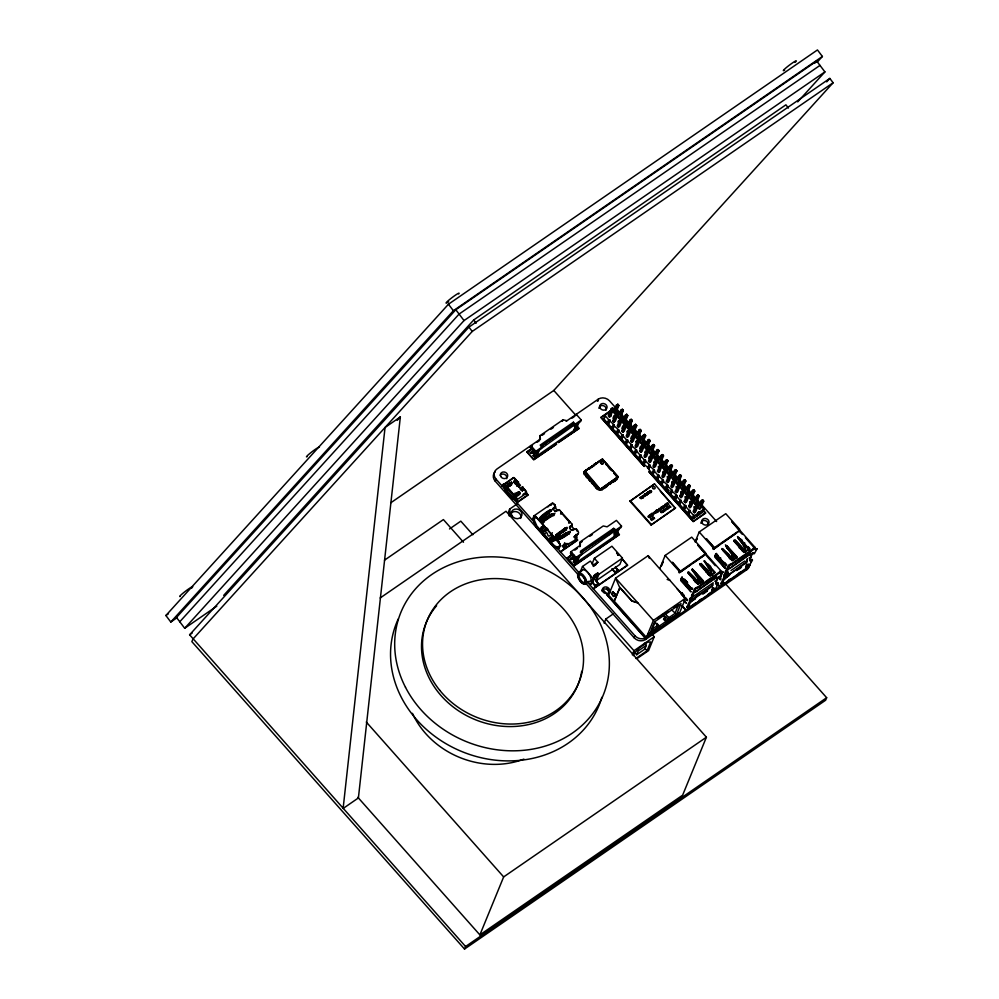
<?xml version="1.0" encoding="UTF-8"?>
<svg xmlns="http://www.w3.org/2000/svg" width="999" height="999" viewBox="0 0 999 999"><rect width="100%" height="100%" fill="white"/><g stroke="black" fill="none" stroke-linecap="round" stroke-linejoin="round"><path stroke-width="1.5" d="M612.275 594.305L613.149 592.182L614.909 594.03L613.024 592.232L612.325 594.43L613.636 596.465L611.85 594.318L612.974 591.92L611.863 594.28M681.156 592.519L681.093 593.431A1.923 1.623 14.9 0 0 681.568 594.655L687.487 600.611L676.997 588.636M681.967 592.644L681.992 593.98L684.015 596.153M686.613 581.318C685.689 583.891 693.943 590.996 692.544 588.161M719.854 557.729L719.792 558.641A1.923 1.623 14.9 0 0 720.267 559.865L726.186 565.821L715.721 553.821L714.722 556.992L725.099 568.456L719.642 561.388A1.923 1.698 30.7 0 1 719.205 560.077L719.13 558.466L717.482 557.417A1.311 0.649 21.3 0 1 717.894 556.393M720.666 557.854L720.779 559.315L726.797 565.397M516.071 497.677L516.158 499.35A1.848 0.799 55.4 0 1 515.609 499.338L514.473 498.988A1.848 0.799 55.4 0 1 513.686 498.489L505.457 489.21A1.848 0.799 55.4 0 1 504.845 488.136L504.22 486.513A1.848 0.799 55.4 0 1 504.058 485.614L504.845 485.027L504.67 485.826L514.922 497.39L516.071 497.677L504.994 485.189M555.182 508.479L555.856 506.843L554.433 507.817L555.169 505.107L554.383 504.208A2.735 1.186 55.4 0 0 552.097 503.496L549.475 505.706M558.716 540.909L558.928 542.22M571.865 523.938L571.478 526.248L571.865 523.938L570.204 522.052L568.743 522.252L569.318 521.053L562.287 513.136L560.839 513.336L561.413 512.137L559.74 510.252L557.842 509.965L555.531 511.513L557.367 510.202L554.695 507.192L553.196 509.178M583.841 472.689L584.964 471.653L584.278 471.403L583.841 472.689L599.687 490.247L617.607 477.897L618.044 476.623L602.497 459.103L584.253 471.678L600.099 489.248L618.019 476.885L602.385 459.115L601.785 460.064M605.357 414.86L605.282 415.871L608.691 419.717L609.827 419.892L608.528 423.039L607.392 422.864L603.983 419.018L604.07 418.007L605.357 414.86L609.29 412.15L610.426 412.325L610.514 411.313L609.652 413.411M609.827 419.892L609.74 420.904L614.285 424.925L612.999 428.084L611.863 427.909L608.453 424.063L608.528 423.039M614.285 424.925L614.21 425.936L618.756 429.957L617.457 433.116L612.911 429.095L612.999 428.084M614.11 418.444L614.972 416.346L613.836 416.171L613.761 417.182L614.897 417.357M618.756 429.957L618.668 430.981L622.09 434.815L623.214 434.99L621.927 438.149L617.382 434.128L617.457 433.116M617.607 477.897L618.044 476.623L599.388 490.209M623.214 434.99L623.139 436.014L626.548 439.86L627.684 440.035L626.398 443.181L625.262 443.007L621.853 439.16L621.927 438.149M622.764 426.236L622.689 427.247L623.826 427.422L623.9 426.411L622.764 426.236L621.902 428.334M627.684 440.035L627.609 441.046L632.155 445.067L630.856 448.214L629.72 448.039L626.311 444.193L626.398 443.181M631.705 436.301L631.618 437.325L632.754 437.5L632.829 436.476L631.705 436.301L630.844 438.411M632.155 445.067L632.067 446.078L636.613 450.099L635.327 453.246L634.19 453.071L630.781 449.225L630.856 448.214M636.613 450.099L636.538 451.111L639.947 454.957L641.083 455.132L639.785 458.279L638.648 458.104L635.239 454.258L635.327 453.246M641.083 455.132L640.996 456.143L644.405 459.99L645.541 460.164L644.255 463.311L643.119 463.136L639.71 459.29L639.785 458.279M640.634 446.378L640.546 447.39L641.683 447.564L641.77 446.553L640.634 446.378L639.772 448.476M645.541 460.164L645.466 461.176L650.012 465.197L648.713 468.356L644.168 464.335L644.255 463.311M649.562 456.443L649.475 457.455L650.611 457.629L650.699 456.618L649.562 456.443L648.701 458.541M650.012 465.197L649.924 466.208L654.482 470.229L653.184 473.389L652.047 473.214L648.638 469.368L648.713 468.356M654.482 470.229L654.395 471.241L657.804 475.087L658.94 475.262L657.654 478.421L656.518 478.246L653.109 474.4L653.184 473.389M658.94 475.262L658.865 476.286L663.411 480.307L662.112 483.454L657.567 479.433L657.654 478.421M663.411 480.307L663.324 481.318L667.869 485.339L666.583 488.486L665.446 488.311L662.037 484.465L662.112 483.454M667.869 485.339L667.794 486.351L672.339 490.372L671.041 493.518L669.904 493.344L666.495 489.498L666.583 488.486M672.339 490.372L672.252 491.383L676.798 495.404L675.511 498.551L670.966 494.53L671.041 493.518M670.017 470.142L672.489 474.038L673.626 474.213M676.798 495.404L676.723 496.416L680.132 500.262L681.268 500.437L679.969 503.583L675.424 499.562L675.511 498.551M681.268 500.437L681.181 501.448L684.602 505.294L685.739 505.469L684.44 508.616L683.304 508.441L679.894 504.607L679.969 503.583M678.945 480.207L681.418 484.115L682.554 484.29M685.739 505.469L685.651 506.481L689.06 510.327L690.197 510.501L688.91 513.661L684.365 509.64L684.44 508.616M701.273 505.382L703.746 509.278L699.812 511.988L698.676 511.813L697.302 515.984L693.368 518.693L688.823 514.672L688.91 513.661M688.823 514.672L690.197 510.501M697.302 515.984L698.676 511.813M697.389 514.972L698.526 515.147L702.459 512.437L702.534 511.413M516.97 499.388L516.995 499.175A1.498 0.649 55.4 0 0 516.308 497.39L505.057 484.715A1.498 0.649 55.4 0 0 503.808 484.315C501.111 484.028 505.282 486.113 503.808 484.315L503.521 485.002A2.647 1.149 55.4 0 0 503.746 486.363L504.358 487.974A2.647 1.149 55.4 0 0 505.257 489.547L505.007 490.809L512.2 498.913L513.274 498.913L505.319 490.784L505.307 489.56M688.673 605.869A1.361 1.186 22.3 0 1 688.336 607.28L686.9 607.305L688.661 603.021C689.735 601.935 694.767 590.559 691.545 595.978L692.994 595.941A1.361 1.186 22.3 0 0 693.119 594.255L692.806 594.043M692.132 595.416L690.234 601.298A1.361 1.186 22.3 0 1 690.097 602.996L687.424 607.904M719.967 571.99L720.229 572.502A1.361 1.186 22.3 0 0 722.115 572.802L723.026 572.165L722.502 571.578L721.003 572.215L720.704 570.629L719.542 572.165L720.217 571.241M695.117 541.957L699.213 531.98L725.774 513.686L739.66 529.333L739.547 530.869L740.097 530.544L754.857 547.19C753.109 546.503 752.734 550.924 754.67 548.738L754.133 548.151L731.63 563.661C729.258 563.936 728.296 566.533 727.359 568.231C723.9 571.428 725.087 577.01 722.714 579.557L720.953 583.841L722.389 583.816A1.361 1.186 22.3 0 0 722.789 582.554M721.478 584.44L724.15 579.532A1.361 1.186 22.3 0 0 724.287 577.834L726.723 570.654M740.534 538.711L740.796 539.285M754.02 548.401L754.27 549.038A1.361 1.186 22.3 0 0 756.168 549.338L757.08 548.713L754.982 548.713L754.894 547.265M400.349 416.933L358.404 797.939L343.119 808.478L385.052 427.472L400.349 416.933L397.215 420.379M687.774 606.068L686.9 607.305M721.228 582.966L721.99 582.892M754.208 547.727L753.683 548.763L754.27 547.777L745.391 537.749M516.196 499.001L515.909 500.174L516.458 498.601L516.72 500.299M516.945 499.562L516.795 500.249M722.052 582.904L720.953 583.841M656.493 624.188L656.855 623.314L658.965 625.686L658.566 628.009L656.63 629.345L657.692 625.386L651.41 629.72L651.011 632.042L655.456 621.203L681.006 603.596L676.56 614.435L671.827 610.014M656.63 629.345L657.692 625.386M670.804 618.718L669.892 620.928L670.804 618.718L678.995 613.074L670.267 618.768L667.295 622.627L658.204 628.895L658.965 625.686L657.017 627.035M712.811 585.077L692.332 599.188L690.696 598.264L689.747 600.586L691.895 600.249L712.374 586.138L713.199 582.767L691.945 597.402M716.096 577.047L695.192 592.22L715.671 578.109L716.495 574.737L713.998 576.46M728.496 572.215L724.75 574.8L723.8 577.122L725.948 576.785L746.428 562.674L747.077 559.065M750.149 553.583L750.549 551.273L749.712 554.645L729.245 568.756L750.149 553.583L749.712 554.645M613.636 596.465C617.869 595.404 609.665 589.048 614.897 593.906M609.465 417.12L610.789 416.208L613.274 408.554L609.465 417.12L608.329 415.834L611.251 408.716L612.562 407.804L611.4 410.651M618.418 405.007L614.622 413.574L613.473 412.287L616.395 405.157L617.857 404.358L618.856 405.544L615.933 412.662L614.622 413.574M617.082 414.036L615.709 413.748L616.858 415.035L618.169 414.123L617.082 414.036L613.935 422.152L612.799 420.866L615.709 413.748L617.032 412.837L618.169 414.123L615.259 421.241L613.935 422.152M622.889 410.04L619.08 418.606L617.944 417.32L620.866 410.189L622.315 409.403L623.326 410.577L620.404 417.694L619.08 418.606M621.54 419.068L618.406 427.185L617.257 425.899L620.179 418.781L621.628 417.982L620.179 418.781L621.316 420.067L622.639 419.155L620.978 418.431M627.347 415.072L623.551 423.638L622.402 422.352L625.324 415.234L626.648 414.323L627.784 415.609L624.875 422.727L623.551 423.638M626.011 424.113L622.864 432.217L621.728 430.931L624.65 423.813L625.961 422.902L624.65 423.813L625.786 425.099L627.11 424.188L625.449 423.464M631.818 420.104L628.021 428.671L626.873 427.385L629.795 420.267L631.106 419.355L632.255 420.641L629.333 427.759L628.021 428.671M630.481 429.145L627.335 437.25L626.186 435.964L629.108 428.846L630.569 428.047L629.108 428.846L630.257 430.132L631.568 429.22L629.907 428.496M636.288 425.137L632.479 433.703L631.343 432.417L634.265 425.299L635.576 424.388L636.725 425.674L633.803 432.804L632.479 433.703M634.939 434.178L631.793 442.295L630.656 440.996L633.578 433.878L634.889 432.967L633.578 433.878L634.715 435.164L636.038 434.265L634.377 433.529M640.746 430.169L636.95 438.736L635.801 437.45L638.723 430.332L640.047 429.42L641.183 430.706L638.261 437.837L636.95 438.736M639.41 439.21L636.263 447.327L635.114 446.041L638.036 438.911L639.497 438.111L638.036 438.911L639.185 440.197L640.496 439.298L638.836 438.573M645.217 435.214L641.408 443.781L640.272 442.482L643.194 435.364L644.505 434.453L645.654 435.751L642.732 442.869L641.408 443.781M643.868 444.243L640.721 452.36L639.585 451.073L642.507 443.943L643.955 443.144L642.507 443.943L643.643 445.242L644.967 444.33L643.306 443.606M649.675 440.247L645.878 448.813L644.73 447.515L647.652 440.397L648.975 439.485L650.112 440.784L647.19 447.902L645.878 448.813M648.339 449.275L645.192 457.392L644.055 456.106L646.965 448.988L648.426 448.189L646.965 448.988L648.114 450.274L649.425 449.363L647.764 448.638M654.145 445.279L650.337 453.846L649.2 452.559L652.122 445.429L653.433 444.53L654.582 445.816L651.66 452.934L650.337 453.846M652.797 454.308L649.662 462.425L648.513 461.138L651.435 454.021L652.884 453.221L651.435 454.021L652.572 455.307L653.895 454.395L652.235 453.671M658.603 450.312L654.807 458.878L653.671 457.592L656.58 450.462L657.904 449.562L659.04 450.849L656.131 457.967L654.807 458.878M657.267 459.34L654.12 467.457L652.984 466.171L655.906 459.053L657.217 458.141L655.906 459.053L657.042 460.339L658.366 459.428L656.705 458.703M663.074 455.344L659.278 463.911L658.129 462.624L661.051 455.507L662.362 454.595L663.511 455.881L660.589 462.999L659.278 463.911M658.591 472.49L659.902 471.59L662.387 463.923L658.591 472.49L657.442 471.203L660.364 464.085L661.688 463.174L660.514 466.021M667.544 460.377L663.736 468.943L662.599 467.657L665.521 460.539L666.97 459.74L667.981 460.914L665.059 468.032L663.736 468.943M666.196 469.418L664.834 469.118L665.971 470.404L667.295 469.493L666.196 469.418L663.049 477.522L661.912 476.236L664.834 469.118L666.283 468.319L667.295 469.493L664.372 476.623L663.049 477.522M672.002 465.409L668.206 473.976L667.057 472.689L669.979 465.571L671.44 464.772L672.439 465.946L669.517 473.076L668.206 473.976M670.666 474.45L667.519 482.567L666.37 481.268L669.293 474.15L670.754 473.351L669.293 474.15L670.441 475.437L671.753 474.537L670.092 473.801M676.473 470.442L672.664 479.008L671.528 477.722L674.45 470.604L675.761 469.692L676.91 470.979L673.988 478.109L672.664 479.008M675.124 479.483L671.977 487.599L670.841 486.301L673.763 479.183L675.074 478.284L673.763 479.183L674.899 480.469L676.223 479.57L674.562 478.846M680.931 475.487L677.135 484.04L675.986 482.754L678.908 475.636L680.232 474.725L681.368 476.024L678.446 483.141L677.135 484.04M679.595 484.515L676.448 492.632L675.312 491.346L678.221 484.215L679.545 483.316L678.221 484.215L679.37 485.514L680.681 484.602L679.02 483.878M685.401 480.519L681.593 489.085L680.456 487.787L683.378 480.669L684.69 479.757L685.838 481.056L682.916 488.174L681.593 489.085M684.065 489.547L680.918 497.664L679.77 496.378L682.692 489.248L684.015 488.349L682.692 489.248L683.84 490.546L685.152 489.635L683.491 488.911M689.859 485.551L686.063 494.118L684.927 492.832L687.836 485.701L689.16 484.802L690.297 486.088L687.387 493.206L686.063 494.118M688.523 494.58L685.376 502.697L684.24 501.411L687.162 494.293L688.473 493.381L687.162 494.293L688.299 495.579L689.622 494.667L687.961 493.943M694.33 490.584L690.534 499.15L689.385 497.864L692.307 490.734L693.631 489.835L694.767 491.121L691.845 498.239L690.534 499.15M692.994 499.612L689.847 507.729L688.698 506.443L691.62 499.325L692.944 498.414L691.62 499.325L692.769 500.611L694.08 499.7L692.419 498.976M698.801 495.616L694.992 504.183L693.855 502.897L696.778 495.779L698.089 494.867L699.238 496.153L696.315 503.271L694.992 504.183M697.452 504.645L694.305 512.762L693.169 511.476L696.091 504.358L697.539 503.558L696.091 504.358L697.227 505.644L698.551 504.732L696.89 504.008M703.259 500.649L699.462 509.215L698.313 507.929L701.236 500.811L702.559 499.9L703.696 501.186L700.774 508.304L699.462 509.215M519.355 487L518.231 485.002L517.245 485.352L518.831 487.137L519.505 486.438M534.253 450.686L533.816 451.76L534.865 452.947L532.917 452.759L533.978 452.347M551.023 511.026L549.949 510.264L540.372 517.507A1.361 1.186 22.3 0 0 539.984 517.994M574.5 556.83L573.201 558.99L574.962 557.779M574.063 557.892L575.112 559.09L574.263 560.177L574.999 559.89M733.753 540.884L734.702 540.684L741.47 547.939A1.911 0.837 52.6 0 0 742.981 549.687L744.018 550.049A1.311 0.812 -11.6 0 0 745.679 548.926L745.042 548.276A1.911 0.799 58.1 0 1 743.805 546.678M592.657 581.992C600.948 593.631 590.272 580.831 592.657 581.992L590.459 584.677L587.824 581.705M717.07 578.608L716.445 576.985M577.534 573.975L495.242 481.193L496.066 479.183A8.204 7.105 22.3 0 1 496.878 469.043L540.509 438.973M507.967 484.303C505.981 487.125 509.14 480.694 507.817 484.677M508.129 486.7C510.876 486.813 514.073 479.932 508.578 483.891M509.952 486.001L509.802 485.277M513.336 477.747A1.498 0.649 55.4 0 1 514.585 478.146L516.346 480.119A1.748 0.762 55.4 0 1 517.02 481.281L516.333 482.854L515.596 482.267A1.748 0.762 55.4 0 0 514.922 481.106L513.811 481.506L515.934 483.903L517.969 482.505L520.479 485.339M514.772 481.481C518.244 479.108 515.771 484.577 514.073 481.331M530.144 447.065L530.756 445.542L535.864 451.298L535.239 452.809L530.144 447.065L532.467 445.454M515.921 483.878L518.568 482.017L517.819 482.804L516.296 481.68L516.908 481.256L518.431 482.38M531.48 446.99L529.532 451.723L531.031 453.409L532.854 451.785M517.245 485.352C517.944 483.041 521.041 486.501 518.831 487.137M531.031 453.409L532.842 449.001M515.159 494.63L516.52 492.857L515.159 494.63L516.396 496.016C519.08 496.141 522.19 489.16 516.833 493.194M532.042 452.709L534.053 451.286M517.245 503.858L509.64 509.103L508.616 511.613L509.215 515.984M566.845 420.679L562.999 419.817L540.072 435.614L539.472 440.634L537.137 442.245M516.396 496.016L517.457 495.005M578.833 422.764L576.398 428.696L534.64 457.48L533.141 455.794L534.952 451.373M523.226 489.485L522.04 487.562L522.752 486.675L520.129 488.623C520.354 491.171 523.626 490.172 522.252 491.021M517.307 495.379L518.194 495.554L518.069 494.592M534.64 457.48L537.062 451.548M525.674 491.183L524.088 488.848A1.748 0.762 55.4 0 0 523.189 488.249L521.765 489.223A1.748 0.762 55.4 0 1 522.664 489.822L522.614 490.497L524.088 488.848L525.836 490.834A1.498 0.649 55.4 0 1 526.523 492.607L526.236 493.306A2.647 1.149 55.4 0 1 525.399 493.469L525.012 493.394M538.686 450.437L536.463 455.856L539.697 449.737M541.321 448.613L541.945 447.102L540.184 445.117L573.438 422.215L575.187 424.188L574.575 425.699M572.177 424.85L570.879 425.212L573.801 423.726L574.687 424.725L535.239 452.809M542.594 446.653L543.706 443.943L545.017 443.568M523.551 493.706L523.289 494.355A1.848 0.799 55.4 0 1 522.964 494.505M545.429 444.692L546.54 441.983L549.075 440.771M555.569 437.712L556.68 435.002L559.203 433.791M562.375 421.328L562.999 419.817M575.561 415.771L576.173 414.248L581.281 420.005L580.656 421.516L574.163 425.986L574.687 424.725M571.503 426.211L571.94 425.137M572.814 423.726L573.438 422.215M576.198 424.587L573.975 430.007L577.21 423.888M549.2 513.449C547.852 512.375 532.579 528.721 545.267 516.495M551.823 504.133L550.911 505.307M716.595 521.553L609.602 400.936A8.204 7.105 22.3 0 0 598.251 399.188L597.427 401.198A8.204 7.105 22.3 0 1 598.264 400.711M554.907 505.731L555.169 505.107M543.581 535.414C549.712 526.56 545.292 542.657 552.385 532.717M544.88 526.81A2.735 0.674 -41.6 0 1 544.005 527.31L541.57 529.358L543.119 531.031L544.58 529.77A4.096 1.011 -41.6 0 0 546.278 528.858L546.54 528.221A4.92 4.258 22.3 0 0 547.015 528.109M552.584 514.06L553.908 515.546M559.74 510.252L557.592 510.589M561.413 512.137L560.576 513.961M562.287 513.136L561.525 514.11M552.272 537.974A4.096 1.011 -41.6 0 0 553.671 537.187L553.933 536.563A2.735 0.674 -41.6 0 1 552.809 537.237L550.374 539.285L551.91 540.958L553.446 539.647A4.096 1.011 -41.6 0 0 555.082 538.773L555.631 538.399A2.735 2.373 22.3 0 1 555.756 538.099M603.983 419.018L605.282 415.871M555.631 538.399L555.881 537.762M584.04 472.739L593.406 483.017M584.777 470.804L584.627 471.54M608.428 414.248L609.29 412.15M585.801 470.104L586.488 470.604L586.326 469.692L588.174 469.093M584.852 474.662L584.015 474.438L585.239 474.263L584.827 473.514M586.613 470.292L585.639 470.841L585.826 470.042M585.576 474.825L585.739 475.649L585.701 474.513M588.648 468.893L588.361 468.294L589.21 468.331M588.423 469.105L590.671 467.495C590.958 465.709 589.797 470.367 588.361 468.294M607.392 422.864L608.691 419.717M589.185 468.406L590.584 467.395M564.897 527.934L566.645 529.92M586.563 475.749L586.238 476.86M586.45 475.811L587.125 475.924L586.213 476.923M608.453 424.063L609.74 420.904M587.499 477.634L587.075 477.072C586.525 479.233 588.661 475.387 587.05 477.135M568.618 523.001L569.318 521.053M591.883 465.909C592.507 466.783 593.281 464.31 593.581 465.709M592.07 466.758L594.093 465.359M616.545 407.105L617.857 404.358M587.549 478.346L588.311 477.722L588.374 478.621L587.549 478.346L588.399 478.558M592.569 466.408L593.206 465.746M570.204 522.052L569.43 523.026M593.906 464.51L594.592 465.01L597.127 463.274M612.974 418.269L613.836 416.171M595.017 464.572L594.442 464.098L595.741 463.998M589.098 478.783L589.248 479.607L589.198 478.721M566.658 543.881L562.849 546.503L561.925 545.816M588.836 479.058L588.873 479.832M595.928 463.111L596.665 463.199M589.76 478.896L588.848 479.895M568.406 531.905L569.442 533.99L568.281 532.679L558.941 539.235L556.318 536.413A1.361 1.186 22.3 0 1 556.443 534.715C557.704 532.842 574.825 521.153 563.049 531.768M590.409 480.269L590.197 479.395L589.697 480.107M596.44 462.762L598.151 462.574M589.722 480.881L589.722 480.044L589.747 480.819M597.677 462.5L597.989 461.65M571.103 526.61L571.366 525.973L574.038 528.983L571.478 529.795M564.722 542.682L562.999 546.903L563.873 547.889L567.857 543.456L567.457 544.467L566.583 543.481M611.863 427.909L613.149 424.75M590.197 481.318C592.569 480.469 589.41 481.918 591.008 481.593M599.2 461.463L599.8 461.213M563.873 547.889L565.609 543.556L564.385 544.855A2.735 1.186 55.4 0 1 563.161 545.017M612.911 429.095L614.21 425.936M591.733 481.755L591.883 482.579L591.833 481.693M599.837 461.063L599.512 460.601C602.497 460.739 598.076 460.989 598.788 461.9M620.429 413.561L622.315 409.403M592.357 483.853L592.357 483.017L592.382 483.791M593.044 483.241L592.732 482.442M602.085 460.114L602.497 459.103L584.253 471.678M593.93 484.24C591.733 484.69 594.792 483.628 593.718 483.354M620.329 420.716L621.503 417.869L622.639 419.155L619.717 426.273L618.406 427.185M594.368 484.74L595.042 484.84L594.118 485.839L593.706 485.277L594.904 485.164L594.08 485.064M576.186 529.72L576.435 529.083L574.55 528.796C572.514 533.379 566.158 526.311 571.74 525.624M616.321 432.942L617.619 429.782M595.242 485.726L595.916 485.839L594.967 486.051M595.679 486.226L594.58 486.276L595.029 486.763M596.253 486.401C596.628 490.871 593.568 482.08 599.512 490.184L617.27 477.872M617.382 434.128L618.668 430.981M595.879 487.824L595.441 487.325M625.474 417.17L626.648 414.323L627.784 415.609L626.473 416.521L625.324 415.234L626.785 414.435M606.118 464.66L606.78 464.298L605.819 463.848M596.728 488.036L597.127 487.387M614.934 530.869L614.41 532.13L620.903 527.659L621.528 526.136L616.42 520.392L607.105 526.823L603.246 525.961L580.319 541.758L580.332 545.267L571.016 551.685L570.392 553.196L575.486 558.953L614.934 530.869L614.048 529.87L612.749 530.244M567.457 544.467L575.836 539.647C579.857 532.792 572.489 541.358 576.66 535.501L575.786 534.515M597.539 488.136L596.316 488.311L596.778 488.748M606.693 464.835L607.654 465.284L605.681 464.16M597.439 488.199L597.102 487.637M609.015 467.544L607.23 465.259M598.039 489.522L597.202 489.31L598.426 489.123L598.014 488.386M571.728 553.134L569.78 557.867L571.278 559.552L574.175 555.332M623.039 428.509L623.9 426.411M620.791 437.974L622.09 434.815M571.278 559.552L573.089 555.144M599.687 490.247L599.999 488.986L584.802 470.729M600.874 489.585L601.423 488.823L601.835 490.022L601.011 489.273M572.29 558.853L574.3 557.43M609.427 468.106L609.865 468.606M621.853 439.16L623.139 436.014M601.798 488.786L602.434 488.124L602.335 489.672L601.798 488.786L602.522 488.861M580.332 545.267L579.72 546.778L580.319 541.758M610.077 469.118L610.751 469.23M603.508 488.224L603.458 487.425L603.009 488.573L603.883 488.561L603.009 488.573M629.358 423.626L631.106 419.355L632.255 420.641L630.931 421.553L629.795 420.267L631.243 419.468M619.08 528.908L616.645 534.84L574.887 563.611L573.389 561.925L575.199 557.517M604.557 486.825L604.02 487.874L604.333 487.037M610.951 470.104L611.625 470.217M574.225 561.038L575.212 560.314M605.382 487.574L605.444 486.438M575.486 558.953L576.111 557.442L582.192 553.246L580.431 551.261L613.686 528.346L615.446 530.332L614.822 531.843M604.37 488.274L604.907 487.862L604.045 487.812M605.856 486.001L606.493 485.327L606.905 486.525L606.043 486.488L606.93 486.463L606.043 486.488M612.512 471.216L612.087 471.016M574.887 563.611L577.31 557.692M607.567 485.439L607.504 484.627L607.404 486.176M608.603 484.028L608.066 485.089L608.391 484.253M625.262 443.007L626.548 439.86M578.933 556.568L576.71 561.987L579.944 555.881M608.903 483.903L609.627 483.329L609.939 484.428L609.028 483.591M608.091 485.027L608.603 484.677M609.914 483.204L610.551 482.542L610.451 484.09L609.914 483.204L610.626 483.279M613.723 472.764C614.672 474.363 617.02 475.499 615.459 474.987M626.311 444.193L627.609 441.046M611.463 483.391L611.563 481.843M614.472 474.075L615.546 474.263M581.568 554.757L582.192 553.246M612.637 481.943L612.574 481.143L611.937 481.805L612.986 482.342L612.15 482.23M612.949 481.106L613.586 480.444L613.998 481.643L613.086 480.794M613.973 480.407L614.61 479.745L615.009 480.944L614.148 480.894L615.034 480.881L614.148 480.894M613.486 481.993L613.548 480.856M616.046 475.474L616.483 475.974M614.984 479.707L615.621 479.045L616.021 480.244L615.109 479.395M631.967 438.586L632.829 436.476M616.683 479.145L616.633 478.346L615.996 479.008L617.045 479.545L616.208 479.433M629.72 448.039L631.018 444.892M580.431 571.528L582.504 566.483L590.309 561.101L593.818 565.072L593.269 566.433M630.781 449.225L632.067 446.078M638.286 433.691L640.047 429.42L641.183 430.706L639.872 431.618L638.723 430.332L640.184 429.533M634.19 453.071L635.476 449.925M635.239 454.258L636.538 451.111M595.217 579.72L596.341 580.631L619.867 564.423L622.452 558.116L611.9 546.228L594.368 558.316L592.032 563.985L593.793 565.971M638.648 458.104L639.947 454.957M639.71 459.29L640.996 456.143M594.368 558.316L597.877 562.275L596.803 563.399A4.783 2.073 55.4 0 0 595.142 564.635M609.203 534.627L610.314 531.918L611.625 531.555M647.215 443.768L648.975 439.485L650.112 440.784L648.801 441.683L647.652 440.397L649.113 439.597M597.839 573.101C588.598 581.381 597.514 570.017 598.925 574.325L596.341 580.631M590.459 584.677L593.044 578.371L594.867 577.122L593.781 575.886M613.061 529.857L613.686 528.346M592.295 583.416L594.867 577.122M645.366 455.194L648.289 448.076L649.425 449.363L646.515 456.481L645.192 457.392M643.119 463.136L644.405 459.99M597.789 573.226L595.679 580.057L598.426 583.441L595.254 585.851M616.445 530.731L614.223 536.151L617.457 530.032M644.168 464.335L645.466 461.176M629.957 501.236L654.52 483.928L675.386 508.254L651.061 525.012L629.957 501.236L654.52 483.928M647.577 468.169L648.875 465.022M648.638 469.368L649.924 466.208M654.295 465.259L657.217 458.141L658.366 459.428L655.444 466.545L654.12 467.457M617.894 555.294L618.281 554.345M652.047 473.214L653.346 470.054M653.109 474.4L654.395 471.241M611.912 568.906L614.822 572.365L617.994 569.954L615.372 566.933M614.822 572.365L617.994 569.954M656.518 478.246L657.804 475.087M465.571 946.528L189.623 634.802L468.943 327.098L829.832 78.421L833.116 82.755L472.227 331.443L192.907 639.135L191.87 641.658L464.535 949.05L465.571 946.528L826.66 697.714L725.374 583.653M657.567 479.433L658.865 476.286M664.397 472.477L666.283 468.319M660.976 483.279L662.275 480.132M604.133 623.176L605.831 619.018L613.436 613.773M678.621 615.234L685.589 598.214L648.176 555.669L615.571 578.134L608.603 595.142L614.098 601.348L619.942 587.474L631.78 600.836L637.699 602.709L653.396 620.404L646.415 637.424L614.298 601.211L619.942 587.474M662.037 484.465L663.324 481.318M357.854 797.327L479.882 934.889L503.658 876.91L706.405 737.2L506.006 511.263L380.182 597.964M669.442 476.086L670.616 473.239L671.753 474.537L668.831 481.655L667.519 482.567M665.446 488.311L666.733 485.164M651.061 525.012L675.611 507.704M671.715 475.124L672.577 473.026M666.495 489.498L667.794 486.351M673.326 482.554L675.074 478.284L676.223 479.57L673.301 486.688L671.977 487.599M669.904 493.344L671.203 490.197M670.966 494.53L672.252 491.383M678.471 478.996L680.232 474.725L681.368 476.024L680.057 476.923L678.908 475.636L680.369 474.837M674.375 498.376L675.661 495.229M680.644 485.202L681.505 483.091M675.424 499.562L676.723 496.416M682.255 492.619L684.015 488.349L685.152 489.635L682.23 496.753L680.918 497.664M678.845 503.409L680.132 500.262M679.894 504.607L681.181 501.448M687.412 489.073L689.16 484.802L690.297 486.088L688.985 486.988L687.836 485.701L689.298 484.902M683.304 508.441L684.602 505.294M659.902 568.269L665.159 555.444L691.72 537.15L705.606 552.797L705.494 554.333L706.043 554.008L720.816 570.654M662.824 562.2L661.113 566.371L663.024 562.062M684.365 509.64L685.651 506.481M691.283 495.529L693.631 489.835L694.767 491.121L693.443 492.032L692.307 490.734L693.756 489.947M749.6 564.959A8.204 7.105 22.3 0 1 746.852 569.667L645.479 639.522A8.204 7.105 22.3 0 1 634.115 637.762L634.939 635.751L587.062 581.768M691.183 502.684L692.944 498.414L694.08 499.7L691.158 506.818L689.847 507.729M687.774 513.486L689.06 510.327M632.305 654.782L633.965 650.724L654.233 636.75L652.222 634.49M696.34 499.138L698.089 494.867L699.238 496.153L697.914 497.065L696.778 495.779L698.226 494.98M633.403 655.631L634.44 653.109L639.522 647.789L647.639 642.207L650.661 641.932L647.04 650.761L635.814 658.491M704.632 554.108L704.994 553.221L697.614 544.892L705.319 553.958L680.381 571.141L672.315 562.599M692.232 518.518L693.531 515.359L690.122 511.513M633.803 651.485L636.688 654.732L638.236 650.948L646.341 645.354L644.43 643.194M693.368 518.693L694.667 515.534L698.601 512.824M645.479 639.522L646.303 637.499L749.075 566.358A8.204 7.105 22.3 0 0 750.286 563.873M647.315 636.488L648.214 634.29L656.405 628.646L655.506 630.844L647.315 636.488L648.126 634.19L657.292 627.709M651.972 628.359L654.77 621.515M698.526 515.147L699.812 511.988M646.341 645.354L644.792 649.138L636.688 654.732M702.971 510.364L703.833 508.266M702.459 512.437L703.746 509.278M672.477 562.225L679.657 570.679L678.671 572.065L679.283 572.852L706.068 554.033M679.657 570.679L679.894 572.427L690.421 564.81M654.233 636.75L648.551 650.624L637.15 658.478M658.204 628.895L658.566 628.009M669.605 620.404L665.858 617.107L663.91 618.443L663.548 619.33L667.295 622.627M695.729 541.52L696.877 538.736M695.941 541.383L697.077 538.598M665.858 617.107L665.496 617.994L662.399 614.497M682.242 576.923L681.281 580.044L690.259 590.197M678.296 605.307L674.924 613.511L668.643 617.844L665.659 621.703L658.603 626.573L654.595 621.89M706.168 539.273L706.518 538.761L714.435 547.677L739.372 530.494L731.668 521.428L739.048 529.757L738.686 530.644M669.892 620.928L678.084 615.284L678.908 612.974M691.545 595.978L693.306 591.695C694.305 589.959 695.267 587.35 697.577 587.125L720.092 571.615L719.942 572.927M692.132 595.791L690.896 598.776L689.797 598.339M692.07 596.578L694.742 591.658A1.361 1.186 22.3 0 0 694.879 589.972C693.83 587.225 697.614 588.536 698.114 587.712L720.616 572.202M706.318 538.898L713.698 547.215L712.724 548.601L713.336 549.388L739.984 530.519M691.895 600.249L692.332 599.188M713.698 547.215L713.873 548.963M689.073 605.894L689.847 607.867L689.997 606.568L688.885 605.481M708.066 594.355L711.825 591.77L711.8 590.546M718.081 577.534C716.458 577.759 714.322 585.776 717.856 582.904L718.381 583.503L715.709 588.411A1.361 1.186 22.3 0 1 713.823 588.124L711.862 589.685L712.349 592.357L689.847 607.867M716.683 585.764L717.856 582.904M719.779 576.523L722.502 571.578M723.026 572.165L720.354 577.085A1.361 1.186 22.3 0 1 718.468 576.798L715.571 583.841A1.361 1.186 22.3 0 0 717.469 584.128L718.381 583.503M726.148 571.016L726.123 573.114L728.795 568.194A1.361 1.186 22.3 0 0 728.933 566.508C727.884 563.736 731.668 565.097 732.155 564.248L754.67 548.738M725.948 576.785L746.852 561.613M722.776 582.405L723.9 584.403L723.988 582.954L722.752 582.105M752.672 552.759C751.71 553.046 747.689 562.387 751.91 559.44L752.434 560.039L749.762 564.947A1.361 1.186 22.3 0 1 747.864 564.66L745.891 566.283L746.403 568.893L723.9 584.403M746.852 569.667L747.677 567.644M750.736 562.3L751.91 559.44M752.434 560.039L751.523 560.664A1.361 1.186 22.3 0 1 749.625 560.377L752.472 553.284A1.361 1.186 22.3 0 0 754.407 553.621L757.08 548.713M706.405 737.2L682.629 795.179L479.882 934.889M826.66 697.714L825.624 700.224L464.535 949.05M713.736 588.124L711.763 589.959M552.822 509.003L552.934 509.802M745.754 566.608L748.064 564.048L748.775 564.423M715.871 581.518L714.735 581.156M547.976 506.918L548.151 506.668M714.01 548.951L719.567 544.73M550.686 516.995L554.233 514.185L546.416 518.144A2.735 0.674 -41.6 0 0 545.167 519.093L543.156 520.104L541.396 518.119L542.994 517.107A4.096 1.011 -41.6 0 1 544.917 515.521C559.015 504.87 545.929 510.976 540.621 516.883A1.361 1.186 22.3 0 0 540.496 518.568L542.245 520.554A1.361 1.186 22.3 0 0 544.143 520.841M543.156 520.104L541.745 517.707M557.217 535.963L558.978 537.949L557.217 535.963L559.028 535.139M574.188 536.738L578.471 533.216A2.735 1.186 55.4 0 0 577.235 529.982L576.435 529.083M574.475 536.5L574.088 537.187M177.21 617.607L170.804 622.027L165.884 615.509L448.464 304.22L817.457 49.95L822.389 56.456L817.157 62.225M170.804 622.027L453.384 310.726L822.389 56.456M797.714 101.873L824.912 71.903L816.695 61.051L455.806 309.727L176.498 617.432L184.703 628.284L216.808 606.156M179.77 621.778L459.09 314.073L819.979 65.397M184.703 628.284L464.023 320.579L824.912 71.903M223.689 595.379L473.688 319.967L785.926 104.82L788.386 108.067M814.61 63.349L816.695 61.051M826.697 81.868L829.832 78.421M390.696 502.847L553.796 390.459L833.116 82.755M552.647 508.891L552.597 509.565M542.981 530.944L545.417 528.896A2.735 0.674 -41.6 0 0 546.54 528.221M551.773 540.871L554.208 538.823A2.735 0.674 -41.6 0 0 555.332 538.149M552.509 514.935L543.119 521.403L541.908 519.255M543.119 521.403L552.634 514.66M587 476.236L586.201 476.086M553.558 515.684L552.459 514.847M560.364 537.025L558.304 535.039L560.501 536.975A4.096 1.011 -41.6 0 1 562.487 535.339C577.31 526.023 568.169 535.327 559.964 538.686A1.361 1.186 22.3 0 1 558.066 538.386L556.343 536.313L566.82 528.396L565.771 528.109L556.193 535.352M562.2 530.481L566.096 527.734M551.236 538.861L551.972 538.099M514.997 479.82L515.771 479.995M550.948 511.151L544.655 516.158A2.735 0.674 -41.6 0 0 543.419 517.107L541.396 518.119M697.677 578.121L692.057 569.905L692.344 568.968L703.071 580.544L698.039 583.803L687.924 572.277L695.454 579.645A1.911 0.862 52.9 0 0 696.965 581.418L698.001 581.755A1.311 0.812 -12.1 0 0 699.662 580.631L699.025 579.982A1.911 0.799 58.1 0 1 697.789 578.384M699.799 564.123L707.417 571.403A1.911 0.837 52.6 0 0 708.928 573.151L709.964 573.513A1.311 0.812 -11.6 0 0 711.625 572.39L710.988 571.74A1.911 0.799 58.1 0 1 709.752 570.142M547.964 529.058A6.281 5.445 22.3 0 1 547.402 529.22C544.555 534.94 538.174 527.634 543.606 525.949M741.308 567.669L741.358 566.995M516.146 499.288L516.708 499.875A2.647 1.149 55.4 0 1 515.871 500.037L514.735 499.675A2.647 1.149 55.4 0 1 513.523 498.863M542.807 517.207L544.755 519.08A4.096 1.011 -41.6 0 1 546.665 517.507M558.603 535.014L558.816 534.94A4.096 1.011 -41.6 0 1 560.739 533.366M560.501 536.975L558.816 534.94M516.845 485.639L517.907 484.902L516.695 486.014M165.884 615.509L168.444 613.748M189.623 634.802L192.195 633.029M541.995 435.377L544.542 433.616M550.911 429.233L553.458 427.472M566.171 421.291L598.251 399.188M572.065 418.169L574.388 416.571M531.793 448.414L526.748 451.898L533.778 459.827L556.693 444.031L533.803 459.478L527.122 451.948L532.13 448.501M543.706 443.943L542.494 444.78L543.793 444.405M573.801 423.726L541.371 446.091L542.245 447.077M532.217 452.909L534.453 451.373M535.864 451.298L541.945 447.102M575.187 424.188L581.281 420.005M533.141 455.794L534.153 455.094M384.503 560.177L443.406 519.58L463.499 542.232M612.037 409.64L600.761 417.42L644.268 466.471L601.136 417.47L610.839 410.789M501.835 485.676L513.086 477.922M502.01 485.876L513.061 478.259M508.416 484.265C509.89 480.219 514.485 485.277 509.652 485.651M613.473 412.287L614.797 411.376M513.598 482.092L515.621 480.694L517.794 482.592M449.5 528.958L460.814 521.153L472.864 534.74M612.799 420.866L614.11 419.955M516.683 493.581C518.219 489.498 522.777 494.742 517.907 494.967M622.402 422.352L623.726 421.441M516.558 500.012L526.098 493.444M516.783 502.522L527.822 494.917L525.874 492.719M516.958 502.722L528.209 494.967L526.211 492.719M621.728 430.931L623.039 430.02M626.873 427.385L628.196 426.473M622.864 432.217L624.188 431.318L627.11 424.188L625.961 422.902M635.576 424.388L636.725 425.674L635.401 426.585L634.265 425.299L635.714 424.5M631.343 432.417L632.654 431.506M627.335 437.25L628.646 436.351L631.568 429.22L630.431 427.934M590.359 466.958L591.221 467.008M591.908 465.846L591.72 466.658M593.93 464.448L593.756 465.259M595.953 463.049L596.116 463.973M591.183 467.145L593.718 465.397M597.764 462.599L594.13 464.947M589.198 469.055L594.268 465.559M630.656 440.996L631.967 440.097M635.801 437.45L637.125 436.551M603.271 461.163L604.12 461.388M631.793 442.295L633.116 441.383L636.038 434.265L634.889 432.967M585.327 475.087L585.764 475.586M644.505 434.453L645.654 435.751L644.33 436.65L643.194 435.364L644.642 434.565M605.906 464.148L606.755 464.36M607.217 464.785L607.105 465.584M534.053 515.809L552.297 503.234M636.263 447.327L637.574 446.416L640.496 439.298L639.36 438.012M608.541 467.12L608.99 467.607M555.032 506.793L552.722 508.641L555.469 511.513M591.47 482.03L591.483 482.867L592.295 481.943M610.302 469.093L610.739 469.592M639.585 451.073L640.896 450.162M644.73 447.515L646.053 446.615M592.807 484.353L593.643 484.565M546.49 517.432L551.623 513.898M640.721 452.36L642.045 451.448L644.967 444.33L643.818 443.044M542.282 520.454C542.17 517.707 564.86 508.241 549.612 517.07M549.475 515.496L551.873 513.836M653.433 444.53L654.582 445.816L653.259 446.715L652.122 445.429L653.571 444.63M613.823 473.064L614.66 473.276L613.698 473.014M544.979 520.716L549.363 517.707M615.134 473.713L615.134 474.55M616.233 476.048L616.895 475.686L616.895 476.523M657.904 449.562L659.04 450.849L657.729 451.76L656.58 450.462L658.041 449.675M605.569 486.763L605.406 487.512M609.09 484.39L609.49 483.653M611.113 482.992L611.438 482.155M613.673 481.181L613.523 481.93M547.14 529.857L544.03 531.967M648.513 461.138L649.837 460.227M653.671 457.592L654.982 456.68M649.662 462.425L650.973 461.513L653.895 454.395L652.759 453.109M662.362 454.595L663.511 455.881L662.187 456.793L661.051 455.507L662.499 454.707M553.034 535.576L549.837 537.986L552.122 540.996L556.181 539.448L558.928 542.12M555.432 535.277L560.127 532.042M556.343 536.313L565.933 529.695M571.366 525.973L569.867 527.971M563.086 532.042L565.434 530.432M560.476 533.99L565.846 529.657L564.772 528.721M558.104 538.286L566.158 532.617M559.328 537.524L560.052 537.025M657.442 471.203L658.766 470.292M662.599 467.657L663.91 466.745M559.702 539.31C567.907 535.951 577.06 526.66 562.237 535.976A2.735 0.674 -41.6 0 0 560.988 536.925L558.978 537.949M574.9 536.088L578.134 533.791L574.537 536.975M675.761 469.692L676.91 470.979L675.586 471.89L674.45 470.604L675.898 469.805M560.414 551.71L577.335 540.047M560.589 551.91L577.722 540.109L575.699 537.824M666.37 481.268L667.694 480.369M579.695 543.269L582.242 541.52M589.885 536.251L592.432 534.49M574.85 550.124L577.385 548.376M572.052 554.545L566.995 558.029L574.025 565.958L619.442 534.665L616.433 531.268M572.377 554.645L567.37 558.091L574.05 565.621L619.068 534.615L617.157 532.455M684.69 479.757L685.838 481.056L684.515 481.955L683.378 480.669L684.827 479.87M610.314 531.918L609.09 532.754L610.401 532.392M614.772 528.846L611.126 531.356L612.437 530.993M580.307 552.597L614.048 529.87M572.464 559.053L574.7 557.517M615.446 530.332L621.528 526.136M675.312 491.346L676.623 490.434M573.389 561.925L574.4 561.226M676.448 492.632L677.772 491.72L680.681 484.602L679.545 483.316M679.77 496.378L681.093 495.467M578.696 572.327L582.504 569.705M581.393 570.779L578.871 572.527L556.268 547.052M684.24 501.411L685.551 500.499M593.818 565.072L597.877 562.275M685.376 502.697L686.7 501.785L689.622 494.667L688.473 493.381M594.28 565.734L596.303 564.335M688.698 506.443L690.022 505.531M702.559 499.9L703.696 501.186L702.384 502.097L701.236 500.811L702.697 500.012M594.168 576.51L598.226 573.713M598.925 574.325L622.452 558.116M694.305 512.762L695.629 511.863L698.551 504.732L697.402 503.446M595.392 585.539L598.426 583.441M593.206 588.698L627.335 565.184L622.127 558.941L627.709 565.247L593.394 588.898M610.501 592.082L606.705 594.692L645.204 638.111M610.826 592.17L607.08 594.755L645.466 637.999L646.303 637.499M637.699 602.709L615.571 578.134L619.73 587.612L631.78 600.836M692.869 563.124L703.908 555.519M722.015 543.044L735.514 533.741M698.476 584.165L702.896 580.731L692.182 569.343L697.177 576.048A1.923 0.799 60.2 0 1 697.864 577.335L699.5 580.007A1.311 0.812 -12.1 0 1 697.864 581.143L695.554 578.933A1.923 0.874 50.6 0 0 694.717 577.734L688.736 571.928L687.949 572.464M710.439 575.923L714.872 572.552L709.939 575.524L699.949 563.748L706.668 569.505A1.923 0.874 50.6 0 1 707.517 570.691L709.839 572.889A1.311 0.812 -11.6 0 0 711.488 571.765L709.827 569.093A1.923 0.787 60.2 0 0 709.14 567.807L704.307 560.726L714.984 572.477L704.145 561.101L709.64 569.88M693.993 590.234L701.485 585.064M705.244 582.479L711.488 578.184M728.034 566.77L731.792 564.185M734.29 562.462L740.546 558.166M743.044 556.443L746.79 553.858M709.29 581.356L711.788 579.632M653.396 620.404L685.589 598.214M657.804 618.431L661.525 615.884M665.234 613.324L667.707 611.613M673.9 607.342L677.609 604.795M726.123 573.114L727.035 572.477A1.361 1.186 22.3 0 0 727.284 570.928M730.993 570.491L744.755 561.026M697.252 595.416L699.75 593.693M726.298 575.399L728.795 573.676M702.996 594.068L707.304 591.096L707.467 590.072M740.247 568.406L736.338 570.529M647.227 636.388L655.506 630.844M669.805 620.829L678.084 615.284M690.571 606.418L695.566 602.971M699.312 600.387L701.822 598.663M728.371 580.369L730.868 578.646M738.373 573.476L740.871 571.753M511.738 482.717L507.629 486.076L511.413 483.479M519.43 493.706L516.908 495.429L514.91 493.181M739.185 531.206L742.444 534.415M705.144 554.67L704.794 554.645M753.883 553.021L753.171 552.959M724.974 578.908L729.395 575.237M688.661 605.881L687.187 606.655L687.774 605.906M645.466 637.999L644.542 638.386A8.204 7.105 22.3 0 1 634.939 635.751M562.05 431.83L560.739 432.205L563.261 430.994M602.297 537.974L600.986 538.349L603.508 537.137M571.366 425.412L568.843 426.61L570.154 426.248M569.343 426.81L566.82 428.009L568.131 427.647M567.32 428.196L564.797 429.408L566.096 429.046M565.284 429.595L562.762 430.806L564.073 430.444M561.238 432.392L558.716 433.603L560.014 433.229M556.68 435.002L557.991 434.627M557.18 435.189L554.657 436.401L555.968 436.026M555.157 436.588L552.622 437.787L553.933 437.425M553.121 437.987L550.599 439.185L551.91 438.823M551.098 439.385L548.576 440.584L549.875 440.222M546.54 441.983L547.852 441.62M547.04 442.17L544.517 443.381L545.829 443.007M541.683 445.342L542.981 444.967M609.59 532.942L607.067 534.153L608.379 533.791M607.567 534.34L605.044 535.551L606.343 535.177M605.544 535.739L603.009 536.95L604.32 536.575M601.485 538.536L598.963 539.747L600.262 539.373M599.45 539.935L596.927 541.133L598.239 540.771M597.427 541.333L594.904 542.532L596.216 542.17M595.404 542.732L592.882 543.931L594.18 543.568M593.369 544.118L590.846 545.329L592.157 544.967M591.346 545.516L588.823 546.728L590.134 546.353M589.323 546.915L586.788 548.126L588.099 547.752M587.287 548.314L584.765 549.525L586.076 549.15M585.264 549.712L582.742 550.924L584.04 550.549M581.93 551.473L583.241 551.111M555.681 511.288L554.82 511.001M544.542 519.18L542.482 517.207M555.919 540.072L551.935 541.695M513.986 478.246L515.859 480.132M717.894 556.406L718.706 556.58M684.115 579.208L684.914 579.383M615.571 408.778L612.387 410.002L611.251 408.716L612.612 409.003M620.042 413.811L618.905 413.636L616.433 409.74M624.512 418.843L623.376 418.668L620.891 414.772M628.97 423.876L627.834 423.701L625.362 419.805M633.441 428.908L632.305 428.733L629.82 424.837M637.899 433.941L636.763 433.766L634.29 429.87M642.369 438.986L641.233 438.798L638.761 434.902M646.84 444.018L645.704 443.843L643.219 439.947M651.298 449.051L650.162 448.876L647.689 444.98M646.228 451.585L645.092 451.411L645.017 452.422L646.153 452.597M655.769 454.083L654.632 453.908L652.147 450.012M660.227 459.115L659.09 458.941L656.618 455.044M655.157 461.65L654.02 461.476L653.945 462.487L655.082 462.662M664.697 464.148L663.561 463.973L661.088 460.077M669.155 469.18L668.019 469.006L665.546 465.109M664.085 471.715L662.961 471.54L662.874 472.552L664.01 472.727M678.096 479.258L676.96 479.07L674.475 475.174M673.026 481.793L671.89 481.605L671.803 482.629L672.939 482.804M687.025 489.323L685.888 489.148L683.403 485.252M681.955 491.858L680.819 491.683L680.731 492.694L681.867 492.869M691.483 494.355L690.346 494.18L687.874 490.284M695.953 499.388L694.817 499.213L692.344 495.317M690.883 501.923L689.747 501.748L689.672 502.759L690.796 502.934M700.411 504.42L699.275 504.245L696.803 500.349M693.531 515.359L694.667 515.534M542.894 523.076L541.358 522.34M744.879 543.069L743.83 542.869A1.911 1.686 26.6 0 1 742.145 541.308L741.957 539.922M710.826 566.533L709.789 566.333A1.911 1.686 26.6 0 1 708.091 564.772L707.941 563.811M709.839 565.621L708.928 564.872M600.686 460.826L599.862 461.001M587.187 469.73L585.889 470.854M667.145 579.445L670.104 580.382M631.58 600.973L637.499 602.847M744.954 551.81L744.804 550.324A3.147 1.361 55.4 0 0 744.667 549.974M735.838 558.104L735.689 556.605A3.147 1.361 55.4 0 0 733.341 553.633L732.804 553.296A2.323 1.011 55.4 0 1 732.067 552.684L726.086 546.266M710.901 575.274L710.764 573.788A3.147 1.361 55.4 0 0 710.439 573.089M701.785 581.568L701.635 580.069A3.147 1.361 55.4 0 0 699.288 577.097L698.751 576.76A2.323 1.011 55.4 0 1 698.026 576.148L692.032 569.73M523.688 489.011L521.665 489.585L522.502 490.197M718.855 557.355L717.956 556.905M535.901 516.658L534.115 519.755L536.888 525.986L553.721 545.004C556.243 547.814 561.488 547.827 559.34 542.969M724.75 574.8L726.385 575.724M670.267 618.768L665.534 614.348M667.657 621.753L663.91 618.443M705.843 571.878L706.38 572.202A3.147 1.361 55.4 0 1 708.578 574.837M693.681 580.257L694.218 580.581A3.147 1.361 55.4 0 1 695.566 581.843M709.839 575.936L699.837 564.71M683.903 580.369L683.691 580.219A1.311 0.649 21.3 0 1 683.753 579.195M702.447 593.618L707.304 590.459M749.025 557.929C750.811 559.215 751.922 554.607 750.499 553.521M666.97 459.74L667.981 460.914L666.658 461.825L665.521 460.539L666.882 460.826M671.44 464.772L672.439 465.946L671.128 466.858L669.979 465.571L671.353 465.859M745.991 561.713L746.203 561.213M721.128 576.947L720.741 575.861M720.741 579.27L718.681 576.96M687.687 599.999L685.851 598.076M736.45 570.104L741.52 566.608M724.487 578.346L729.632 574.962M690.434 601.81L695.541 598.376M690.284 602.185L695.354 598.701M723.85 574.875L724.937 575.312L726.186 571.878M735.214 539.972L741.196 546.403A2.323 1.011 55.4 0 0 741.683 546.84M726.96 547.739L730.943 552.022M701.161 563.436L707.142 569.867A2.323 1.011 55.4 0 0 707.866 570.479M749.65 549.275L738.348 537.262L738.061 538.199L742.22 543.643M737.487 536.55L749.537 550.137M617.719 404.258L618.856 405.544L617.544 406.456L616.395 405.157L617.769 405.457M622.177 409.29L623.326 410.577L622.002 411.488L620.866 410.189L622.227 410.489M626.123 414.885L626.698 415.522M630.594 419.917L631.156 420.554M635.052 424.95L635.626 425.599M639.522 429.982L640.097 430.631M643.993 435.015L644.555 435.664M648.451 440.059L649.025 440.696M652.921 445.092L653.483 445.729M657.379 450.124L657.954 450.761M661.85 455.157L662.412 455.794M675.249 470.254L675.811 470.904M679.707 475.287L680.282 475.936M684.178 480.319L684.74 480.969M688.636 485.364L689.21 486.001M693.106 490.397L693.668 491.033M697.577 495.429L698.139 496.066M702.035 500.462L702.609 501.098M744.255 549.512L746.203 551.71M612.562 407.804L613.711 409.091M661.688 463.174L662.824 464.46L661.513 465.372L660.364 464.085L661.738 464.385M702.672 509.552L705.756 513.024L693.231 521.665L648.838 471.615L693.256 521.328L705.381 512.974L703.308 510.639M746.54 564.535L748.601 566.858M725.386 544.83L737.075 557.991M746.403 568.893L745.778 566.97M609.64 414.922L610.789 416.208M726.423 547.29L730.544 551.923M732.692 557.479L734.64 559.677M722.914 550.599L732.279 560.789L737.075 556.83L726.385 545.504L731.231 552.584A1.923 0.799 60.2 0 1 731.917 553.871L733.553 556.543M666.058 487.162L669.143 490.634M699.213 531.98L713.099 547.639M724.625 562.474L726.748 564.922M660.314 491.258L675.386 508.254M715.034 555.506L720.054 561.163M706.418 555.669L715.284 565.659M553.796 390.459L575.499 414.897M704.445 561.138L714.485 572.464M718.069 577.372L720.454 579.795L718.493 576.972M706.305 568.581L708.254 570.779M710.202 572.976L712.15 575.174M715.983 582.017L720.092 586.65M715.746 582.13L719.892 586.8M577.185 426.261L579.195 428.521L558.341 442.582L578.808 428.471L576.91 426.311M609.865 468.231L608.766 467.632M616.67 476.548L617.632 477.634M712.562 588.086L714.622 590.421M712.362 588.236L714.422 590.559M692.319 569.38L699.125 577.072M701.073 579.258L703.021 581.455L700.586 583.141L698.638 580.943M630.182 500.686L651.286 524.475M697.714 584.053L687.799 572.839M665.159 555.444L679.045 571.103M685.651 580.394L687.612 582.604M680.981 578.97L686.001 584.627M681.98 592.832L683.953 595.054M684.015 600.836L686.413 603.259L683.566 599.375M681.93 605.481L686.038 610.114M681.705 605.594L685.838 610.264M613.736 533.766L615.234 535.452M532.942 452.622L534.003 453.808M616.745 552.872L618.606 554.982M616.595 553.084L618.406 555.119M616.246 568.443L617.869 570.267M614.947 572.052L612.325 569.03M563.036 514.897L569.068 521.69M574.962 538.661L575.836 539.647M581.618 552.222L582.492 553.221M515.984 480.207L516.908 481.256M524.762 490.122L522.652 487.137M521.915 487.787L523.326 489.373M515.372 480.631L517.757 483.191M515.784 481.343L517.607 483.391M513.973 481.131L516.083 483.504M517.395 484.99L518.981 486.775M520.292 488.261L522.402 490.634M513.948 482.392L515.871 484.552M606.893 588.461L608.828 590.646M542.994 517.107L544.755 519.08M571.016 551.685L576.111 557.442M543.481 521.028L544.393 522.065M555.781 534.902L556.693 535.939M565.022 545.504L565.896 546.49M595.879 581.018L597.489 582.842M582.504 566.483L593.044 578.371M607.28 594.43L603.408 590.072A4.096 3.559 22.3 0 1 602.834 589.223M541.333 520.267L543.294 522.489M556.118 536.95L558.091 539.173M556.056 537.037L557.817 539.023M573.351 558.391L574.4 559.577M559.203 542.794L536.126 516.783A2.735 1.186 55.4 0 0 533.853 516.071L532.754 518.756A2.735 1.186 55.4 0 0 533.503 521.378L533.878 521.94A2.46 1.074 55.4 0 1 534.477 523.089L535.289 525.437A2.448 1.061 55.4 0 0 536.426 527.347L552.947 545.978A2.448 1.061 55.4 0 0 554.445 547.04L556.256 547.489A2.46 1.074 55.4 0 1 556.918 547.914L557.38 548.289A2.735 1.186 55.4 0 0 559.115 548.488L560.227 545.791A2.735 1.186 55.4 0 0 558.99 542.544M573.201 558.766L574.25 559.952M507.055 484.927L508.279 486.326M515.322 494.243L516.545 495.629M507.005 487.462L512.037 493.131M540.958 529.333L542.37 530.906M496.066 479.183L507.43 491.983M511.426 496.503L532.455 520.204M645.117 648.588L647.04 650.761M585.764 583.254L634.115 637.762M605.831 619.018L633.965 650.724M366.271 722.015L503.658 876.91M746.365 564.735L748.426 567.045M748.214 546.69L749.974 548.813M720.254 560.976L722.002 563.099M719.105 576.548L720.853 578.671M686.201 584.44L689.697 588.686M725.499 567.345L725.711 568.044L715.197 556.231L716.383 553.384L718.156 555.744A1.311 0.649 21.3 0 0 717.732 556.755M748.95 548.476L748.75 549.525L743.893 552.472L733.766 541.008M726.997 547.627L731.43 553.721M473.688 319.967L476.148 323.226M455.806 309.727L464.023 320.579M468.943 327.098L472.227 331.443M448.464 304.22L453.384 310.726M577.197 530.881L576.947 530.569A1.636 0.712 55.4 0 1 577.16 530.931L577.285 531.031M726.111 546.441L726.997 546.003L736.962 557.392L732.092 560.339L722.04 548.526L728.758 554.283A1.923 0.874 50.6 0 1 729.607 555.469L731.93 557.667A1.311 0.812 -12.1 0 0 733.578 556.543M721.927 549.487L722.627 548.838L729.507 556.181A1.911 0.862 52.9 0 0 731.018 557.954L732.055 558.291A1.311 0.812 -12.1 0 0 733.716 557.167L733.079 556.518A1.911 0.799 58.1 0 1 731.743 554.657M547.502 511.575L548.751 513.661M524.962 490.372L525.299 491.046M743.031 544.717L743.693 546.416M539.935 518.431L540.559 519.742M539.685 518.506L540.234 519.53M541.258 522.115L543.906 525.511L541.058 528.434M648.176 555.669L649.362 558.379M700.237 583.116L699.612 581.468A3.147 1.361 55.4 0 0 697.814 578.896M511.326 481.618L511.938 483.241M525.137 492.782L525.399 493.469M747.502 558.916L746.428 562.674M549.6 538.985L552.784 536.213A6.281 5.445 22.3 0 1 553.109 535.776M509.64 509.103L510.664 516.383M715.546 577.047L715.671 578.109M712.25 585.077L712.374 586.138M540.072 435.614L540.084 439.123M581.705 671.303A81.98 71.066 22.3 0 1 471.965 718.256A81.98 71.066 22.3 0 1 436.613 605.706M523.913 759.115A81.98 71.066 22.3 0 1 412.45 713.323M601.848 697.314A109.316 94.768 22.3 0 1 464.473 752.609A109.316 94.768 22.3 0 1 398.264 618.955M511.163 513.274A5.47 4.733 22.3 0 1 518.006 512.287A5.47 4.733 22.3 0 1 520.679 518.419M448.651 301.81A8.204 0.749 -37.1 0 1 447.015 301.785A8.204 0.749 -37.1 0 1 455.544 295.08A8.204 0.749 -37.1 0 1 458.666 293.931M306.93 456.818A8.204 0.749 -37.1 0 1 311.201 452.372A8.204 0.749 -37.1 0 1 319.455 446.978M192.32 587.387A8.204 0.749 -37.1 0 1 191.483 588.224M180.22 596.44A8.204 0.749 -37.1 0 1 185.315 591.346A8.204 0.749 -37.1 0 1 192.745 586.838M784.652 70.18A8.204 0.749 -37.1 0 1 785.339 68.419A8.204 0.749 -37.1 0 1 794.193 61.788A8.204 0.749 -37.1 0 1 795.054 62.4M584.552 578.334A4.783 2.073 55.4 0 1 583.254 582.317A4.783 2.073 55.4 0 1 579.033 575.486A4.783 2.073 55.4 0 1 583.891 577.285M577.772 575.799A6.831 2.96 55.4 0 1 583.129 574.949A6.831 2.96 55.4 0 1 585.913 584.253A6.831 2.96 55.4 0 1 578.209 577.235M582.092 570.629A6.831 2.96 55.4 0 1 589.36 574.562A6.831 2.96 55.4 0 1 588.673 581.318M700.886 579.345A2.323 1.011 55.4 0 1 701.148 579.919M694.804 581.555A2.323 1.011 55.4 0 1 695.242 582.005M695.816 582.167A3.147 1.361 55.4 0 1 696.241 582.867M685.077 580.956A1.911 1.686 27 0 1 685.751 581.593M733.691 554.408A2.323 1.011 55.4 0 1 735.202 556.455M732.729 556.992A2.323 1.011 55.4 0 1 733.179 557.854M728.82 557.529A3.147 1.361 55.4 0 1 729.357 558.066M729.869 558.703A3.147 1.361 55.4 0 1 730.094 559.053M731.855 555.432A3.147 1.361 55.4 0 1 732.404 555.968M732.667 556.281A3.147 1.361 55.4 0 1 733.653 558.004M739.173 547.802A2.323 1.011 55.4 0 0 739.897 548.414L740.434 548.738A3.147 1.361 55.4 0 1 742.457 551.023M553.995 504.77A1.636 0.712 55.4 0 1 554.27 505.057M542.32 527.122A1.361 1.186 22.3 0 1 540.996 527.235M553.671 537.187A4.92 4.258 22.3 0 1 553.908 536.813M546.753 528.746A4.92 4.258 22.3 0 1 546.278 528.858M544.867 527.272A4.096 1.011 -41.6 0 1 543.706 527.947M559.24 534.952A2.735 0.674 -41.6 0 1 559.989 534.328M539.972 518.768A1.361 1.186 22.3 0 0 540.234 519.205L541.995 521.178A1.361 1.186 22.3 0 0 543.881 521.478M749.637 559.19A8.204 7.105 22.3 0 1 750.311 561.051M495.242 481.193A8.204 7.105 22.3 0 1 495.304 471.653M700.836 523.214A3.759 3.259 22.3 0 1 705.257 520.604A3.759 3.259 22.3 0 1 708.004 525.187M598.876 408.266A3.759 3.259 22.3 0 1 603.296 405.656A3.759 3.259 22.3 0 1 606.043 410.239M500.162 475.162A3.759 3.259 22.3 0 1 506.705 478.696M601.685 590.846A3.759 3.259 22.3 0 1 606.381 589.223A3.759 3.259 22.3 0 1 608.666 593.643M639.772 497.689C643.256 500.661 640.534 496.74 639.797 497.564M642.557 496.74C644.517 500.237 638.973 495.317 642.557 496.74M658.853 509.902C659.727 513.673 655.868 508.528 657.879 510.189L658.853 509.902M666.982 504.308C667.844 508.079 663.985 502.934 665.996 504.595L666.982 504.308M669.193 506.193C672.727 509.278 669.917 504.994 669.193 506.193M685.239 582.417L685.152 583.541A1.923 1.698 30.7 0 0 685.589 584.852L691.058 591.92L680.706 580.519L681.668 577.285L692.145 589.273L686.213 583.329A1.923 1.623 14.9 0 1 685.739 582.105L685.626 580.606L683.84 579.87A1.311 0.649 21.3 0 0 683.416 580.881L685.239 582.417M644.442 495.304C647.514 498.551 642.519 492.257 644.442 495.304M650.998 519.555C654.095 522.777 649.113 516.483 650.998 519.555M652.31 518.656C655.381 521.853 650.374 515.609 652.31 518.656M653.608 517.757C656.643 521.028 651.698 514.697 653.608 517.757M659.24 509.34C662.275 512.624 657.33 506.281 659.24 509.34M663.436 506.443C666.495 509.69 661.513 503.396 663.436 506.443M667.894 503.446L666.258 503.484L667.844 503.896L667.807 505.144L668.106 503.683C670.641 506.181 666.021 500.874 667.894 503.446M649.412 517.532C646.365 516.77 648.713 515.009 649.412 517.532M664.797 509.165C667.369 511.401 665.559 508.179 664.797 509.165M645.342 493.968L646.778 495.129L645.342 493.968M662.374 512.3L661.276 511.925L662.374 512.3M618.306 421.203L618.219 422.215L619.355 422.39L619.442 421.378L618.306 421.203M627.235 431.268L627.147 432.28L628.284 432.455L628.371 431.443L627.235 431.268M636.163 441.333L636.088 442.357L637.225 442.532L637.3 441.521L636.163 441.333M658.491 466.508L658.403 467.52L659.54 467.694L659.627 466.683L658.491 466.508M667.419 476.573L667.344 477.597L668.481 477.772L668.556 476.748L667.419 476.573M676.348 486.65L676.273 487.662L677.409 487.837L677.484 486.825L676.348 486.65M685.277 496.715L685.202 497.727L686.338 497.902L686.413 496.89L685.277 496.715M694.218 506.78L694.13 507.792L695.267 507.967L695.354 506.955L694.218 506.78M667.507 508.916L666.82 509.453L665.759 508.366L667.17 509.165L666.72 507.704L667.906 508.653L667.457 507.192L668.581 508.466L667.507 508.916M651.348 491.683L650.711 492.582A1.498 1.299 22.3 0 0 651.248 492.37C653.184 490.459 647.727 489.647 649.899 491.883L650.149 490.671L651.348 491.683M652.335 515.247L651.71 516.133A1.498 1.299 22.3 0 0 652.247 515.921C654.133 514.16 648.875 513.036 650.898 515.447L651.148 514.235L652.335 515.247M663.099 507.829L662.462 508.728A1.498 1.299 22.3 0 0 662.999 508.503C664.934 506.605 659.465 505.794 661.65 508.029L661.9 506.818L663.099 507.829M643.543 496.653C644.979 498.526 641.083 493.618 643.543 496.653M650.761 516.346C648.763 518.419 652.734 515.846 649.899 515.059C647.352 516.396 650.312 514.448 650.761 516.346M660.938 508.891C662.449 510.776 658.491 505.856 660.938 508.891M642.157 497.402L642.919 497.827L642.157 497.402M662.649 512.337C659.74 514.085 660.277 508.953 662.649 512.337M646.815 493.144C647.939 496.103 649.063 491.72 646.815 493.144M654.745 511.913C655.868 514.885 656.992 510.501 654.745 511.913M646.528 493.056C647.851 497.015 649.8 490.946 646.528 493.056M654.457 511.825C655.781 515.796 657.729 509.715 654.457 511.825M642.332 496.99L641.42 496.603L642.332 496.99M664.622 505.794L665.184 506.668L666.321 506.168L664.81 504.47L664.622 505.794M663.836 511.513L663.086 512L662.025 510.926L663.473 511.713L663.049 510.227L663.836 511.513M663.748 509.852L664.497 511.276L664.073 509.79L665.521 510.576L663.748 509.852M668.119 506.868C669.08 509.702 670.267 506.306 668.119 506.868M664.897 505.831L665.921 506.131L664.897 505.831M733.94 540.384L744.467 552.16L748.988 549.063L738.199 537.637L743.194 544.343A1.923 0.787 60.2 0 1 743.868 545.629L745.516 548.301A1.311 0.812 -11.6 0 1 743.88 549.438L741.57 547.227A1.923 0.874 50.6 0 0 740.721 546.041L734.752 540.222L733.94 540.384M668.993 506.993L668.256 507.142L668.993 506.993M645.104 493.856C646.241 497.764 648.251 492.907 645.104 493.856M533.191 519.243L533.154 519.405A2.048 0.887 55.4 0 0 533.603 520.966L534.153 521.803A3.109 1.349 55.4 0 1 534.74 522.889L535.751 525.749A1.773 0.762 55.4 0 0 536.438 526.91L553.196 545.791A1.773 0.762 55.4 0 0 554.108 546.441L556.081 546.928A3.084 1.336 55.4 0 1 556.905 547.452L557.567 547.989A2.048 0.887 55.4 0 0 558.616 548.114L559.827 545.154A2.048 0.887 55.4 0 0 559.028 543.069L535.826 516.92A2.048 0.887 55.4 0 0 534.353 516.446L533.191 519.243M502.809 485.239L504.058 485.576L502.809 485.239M608.104 465.784L607.879 466.645L608.079 465.846M647.827 491.945C650.499 496.241 649.325 490.034 649.075 491.845L647.827 491.945M649.175 492.082L648.651 492.457L649.625 493.069L649.175 492.082M651.847 513.411C654.507 517.719 653.346 511.5 653.084 513.324L651.847 513.411M656.693 510.064L655.606 510.814L656.643 510.427L657.205 511.063L656.405 511.613L657.792 511.725L657.117 512.512L658.204 511.763L656.693 510.064M653.196 513.561L652.659 513.923L653.633 514.535L653.196 513.561M654.37 512.699L653.908 513.361L654.37 512.699M658.628 509.977L658.628 511.038L658.628 509.977M666.745 504.383L666.745 505.444L666.745 504.383M439.685 690.222A81.98 71.066 22.3 0 0 577.734 685.077A81.98 71.066 22.3 0 0 491.72 578.633A81.98 71.066 22.3 0 0 439.685 690.222M405.482 687.287A109.316 94.768 22.3 0 0 590.933 715.946A109.316 94.768 22.3 0 0 509.64 558.254A109.316 94.768 22.3 0 0 405.482 687.287M511.813 515.534A5.47 4.733 22.3 0 0 521.078 516.97A5.47 4.733 22.3 0 0 517.02 509.078A5.47 4.733 22.3 0 0 511.813 515.534M600.661 462.999A1.636 1.424 22.3 0 0 603.446 463.424A1.636 1.424 22.3 0 0 602.222 461.063A1.636 1.424 22.3 0 0 600.661 462.999M600.874 462.999A1.361 1.186 22.3 0 0 603.184 463.361A1.361 1.186 22.3 0 0 602.172 461.388A1.361 1.186 22.3 0 0 600.874 462.999M578.159 576.698A5.47 2.373 55.4 0 0 584.24 583.553A5.47 2.373 55.4 0 0 582.754 576.348A5.47 2.373 55.4 0 0 578.159 576.698M577.709 576.423A6.144 2.672 55.4 0 0 584.565 584.14A6.144 2.672 55.4 0 0 582.879 576.023A6.144 2.672 55.4 0 0 577.709 576.423M602.684 591.383A3.759 3.259 22.3 0 0 609.065 592.37A3.759 3.259 22.3 0 0 606.268 586.95A3.759 3.259 22.3 0 0 602.684 591.383M500.724 476.436A3.759 3.259 22.3 0 0 507.092 477.41A3.759 3.259 22.3 0 0 504.308 471.99A3.759 3.259 22.3 0 0 500.724 476.436M702.035 522.927A3.759 3.259 22.3 0 0 708.403 523.913A3.759 3.259 22.3 0 0 705.606 518.481A3.759 3.259 22.3 0 0 702.035 522.927M600.074 407.979A3.759 3.259 22.3 0 0 606.443 408.953A3.759 3.259 22.3 0 0 603.646 403.534A3.759 3.259 22.3 0 0 600.074 407.979M652.622 488.174A1.361 1.186 22.3 0 0 654.932 488.523A1.361 1.186 22.3 0 0 653.92 486.563A1.361 1.186 22.3 0 0 652.622 488.174"/></g></svg>
